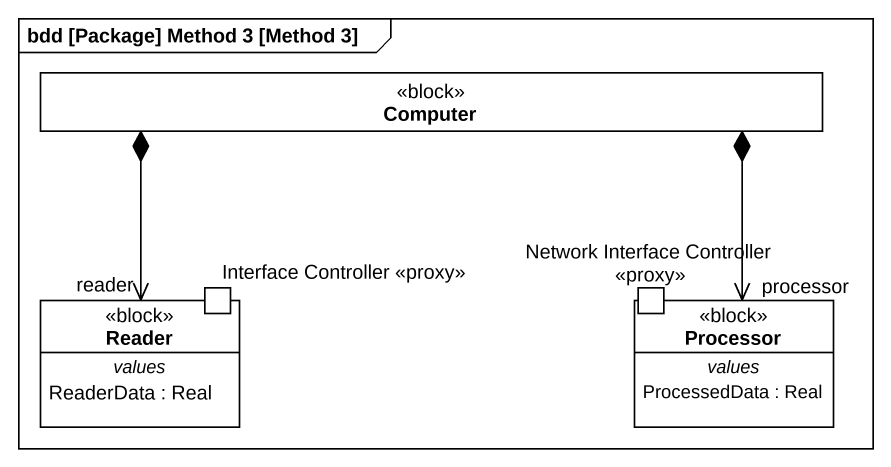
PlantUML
@startuml
mainframe bdd [Package] Method 3 [Method 3]
hide circle
hide empty members
class Computer <<block>>
class Reader <<block>> {
  -- values --
  ReaderData : Real
  -- ports --
  Interface Controller <<proxy>>
}
class Processor <<block>> {
  -- values --
  ProcessedData : Real
  -- ports --
  Network Interface Controller <<proxy>>
}
Computer *--> "reader" Reader
Computer *--> "processor" Processor
@enduml
